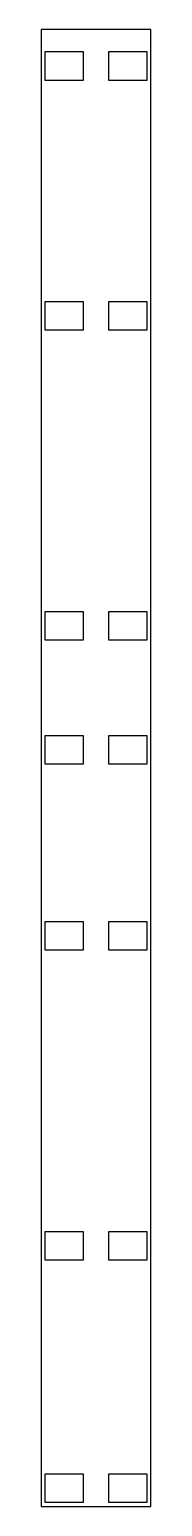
# Model space of a CAD drawing. Header units: metres. Extents: x -15 to -3, y -32 to 130.
import ezdxf

# ---------------------------------------------------------------- set-up
doc = ezdxf.new("R2010")
doc.units = ezdxf.units.M

msp = doc.modelspace()

# ---------------------------------------------------------------- linework, layer by layer
for p, q in [((-3, 130), (-15, 130)), ((-15, 130), (-15, -32)), ((-3, -32), (-3, 130)), ((-14.575, 124.425), (-14.575, 127.575)), ((-14.575, 127.575), (-10.425, 127.575)), ((-10.425, 127.575), (-10.425, 124.425)), ((-7.575, 124.425), (-7.575, 127.575)), ((-7.575, 127.575), (-3.42499, 127.575)), ((-3.42499, 127.575), (-3.42499, 124.425)), ((-10.425, 124.425), (-14.575, 124.425)), ((-3.42499, 124.425), (-7.575, 124.425)), ((-14.575, 97.025), (-14.575, 100.175)), ((-14.575, 100.175), (-10.425, 100.175)), ((-10.425, 100.175), (-10.425, 97.025)), ((-7.57501, 97.025), (-7.57501, 100.175)), ((-7.57501, 100.175), (-3.425, 100.175)), ((-3.425, 100.175), (-3.425, 97.025)), ((-10.425, 97.025), (-14.575, 97.025)), ((-3.425, 97.025), (-7.57501, 97.025)), ((-14.575, 63.025), (-14.575, 66.175)), ((-14.575, 66.175), (-10.425, 66.175)), ((-10.425, 66.175), (-10.425, 63.025)), ((-7.57501, 63.025), (-7.57501, 66.175)), ((-7.57501, 66.175), (-3.425, 66.175)), ((-3.425, 66.175), (-3.425, 63.025)), ((-10.425, 63.025), (-14.575, 63.025)), ((-3.425, 63.025), (-7.57501, 63.025)), ((-14.575, 49.425), (-14.575, 52.575)), ((-14.575, 52.575), (-10.425, 52.575)), ((-10.425, 52.575), (-10.425, 49.425)), ((-7.575, 49.425), (-7.575, 52.575)), ((-7.575, 52.575), (-3.42499, 52.575)), ((-3.42499, 52.575), (-3.42499, 49.425)), ((-10.425, 49.425), (-14.575, 49.425)), ((-3.42499, 49.425), (-7.575, 49.425)), ((-14.575, 29.025), (-14.575, 32.175)), ((-14.575, 32.175), (-10.425, 32.175)), ((-10.425, 32.175), (-10.425, 29.025)), ((-7.57501, 29.025), (-7.57501, 32.175)), ((-7.57501, 32.175), (-3.425, 32.175)), ((-3.425, 32.175), (-3.425, 29.025)), ((-10.425, 29.025), (-14.575, 29.025)), ((-3.425, 29.025), (-7.57501, 29.025)), ((-14.575, -4.97499), (-14.575, -1.825)), ((-14.575, -1.825), (-10.425, -1.825)), ((-10.425, -1.825), (-10.425, -4.97499)), ((-7.57501, -4.97499), (-7.57501, -1.825)), ((-7.57501, -1.825), (-3.425, -1.825)), ((-3.425, -1.825), (-3.425, -4.97499)), ((-10.425, -4.97499), (-14.575, -4.97499)), ((-3.425, -4.97499), (-7.57501, -4.97499)), ((-14.575, -31.575), (-14.575, -28.425)), ((-14.575, -28.425), (-10.425, -28.425)), ((-10.425, -28.425), (-10.425, -31.575)), ((-7.575, -31.575), (-7.575, -28.425)), ((-7.575, -28.425), (-3.42499, -28.425)), ((-3.42499, -28.425), (-3.42499, -31.575)), ((-15, -32), (-3, -32)), ((-10.425, -31.575), (-14.575, -31.575)), ((-3.42499, -31.575), (-7.575, -31.575))]:
    msp.add_line(p, q)

doc.saveas('drawing.dxf')
